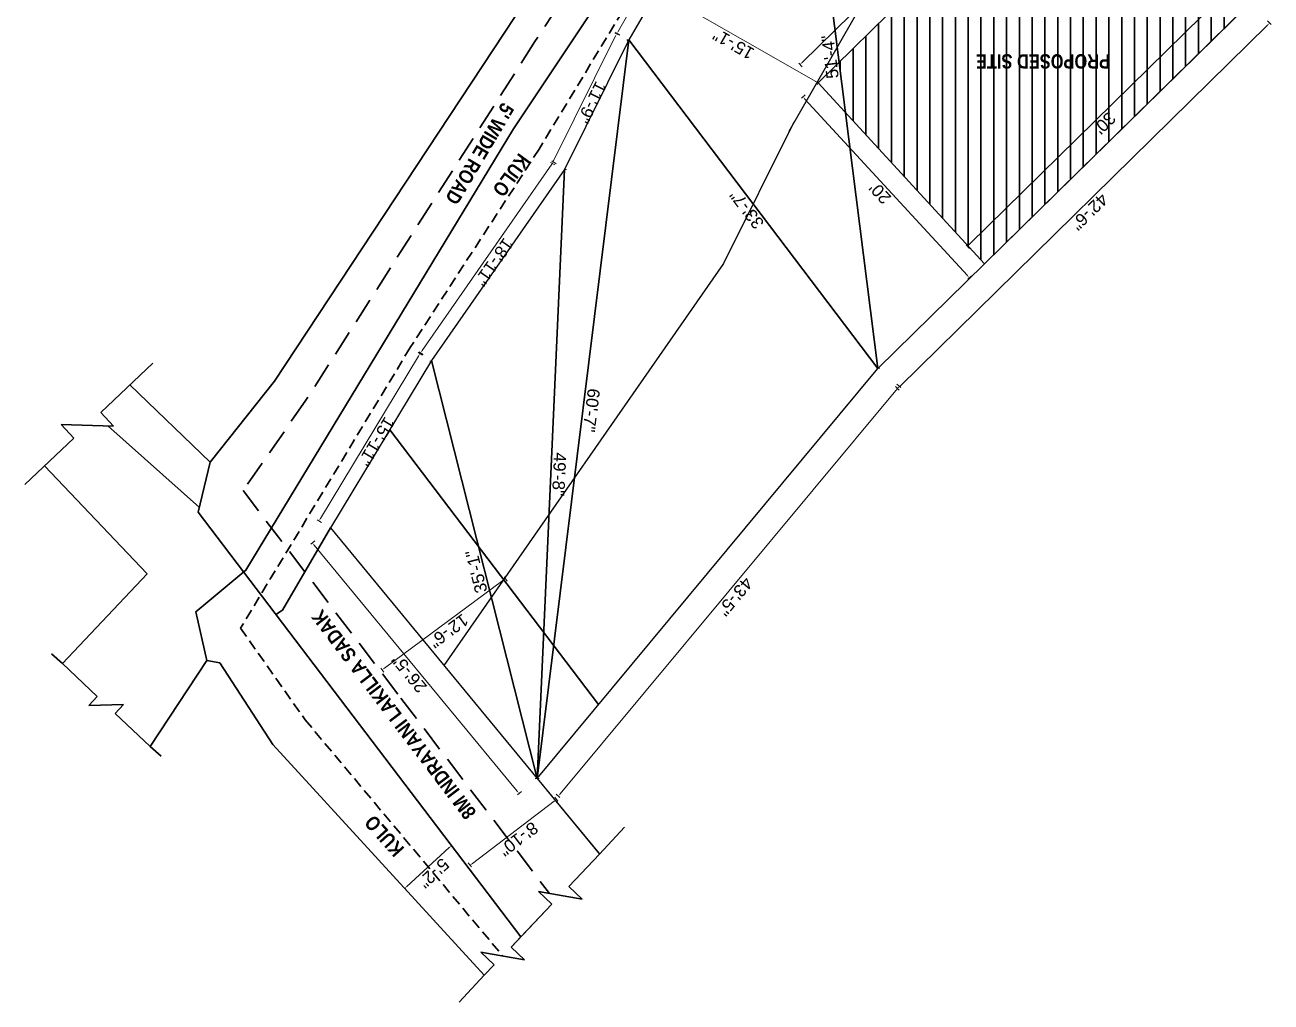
# Model space of a CAD drawing. Header units: inches. Extents: x -5142662 to -4941318, y -3361958 to -3160563.
# Drawn here: x -5142662.2 to -5142311.5, y -3251525.6 to -3251250.6 of the extents above; entities that cross this region are included whole.
import ezdxf

# ---------------------------------------------------------------- set-up
doc = ezdxf.new("R2010")
doc.units = ezdxf.units.IN
doc.header["$LTSCALE"] = 2
doc.header["$MEASUREMENT"] = 0
doc.header["$PDMODE"] = 34
doc.linetypes.add('HIDDEN', pattern=[0.375, 0.25, -0.125])
doc.layers.get('0').update_dxf_attribs({"linetype": 'CONTINUOUS'})
doc.layers.get('DEFPOINTS').update_dxf_attribs({"color": 141, "linetype": 'CONTINUOUS'})
for name, color, linetype, lineweight in [('dimension', 160, 'CONTINUOUS', 15), ('door', 20, 'CONTINUOUS', 35), ('steps', 253, 'CONTINUOUS', 20), ('Toilet', 7, 'CONTINUOUS', 25)]:
    doc.layers.add(name, color=color, linetype=linetype, lineweight=lineweight)
doc.layers.add('WAll', color=20, linetype='CONTINUOUS')
doc.styles.add('Lettring Text', font='arial.ttf')
doc.styles.add('S-111', font='tahoma.ttf', dxfattribs={"height": 8})
doc.styles.get("Standard").update_dxf_attribs({"font": 'ARIALN.TTF'})
doc.dimstyles.new('Copy of Standard', dxfattribs={"dimtxt": 6, "dimasz": 2.875, "dimexe": 2, "dimexo": 4, "dimgap": 2, "dimtad": 1, "dimdec": 0, "dimrnd": 1, "dimzin": 0, "dimdsep": 46, "dimlunit": 4, "dimtxsty": 'Lettring Text', "dimcen": 0.1, "dimclrd": 7, "dimclre": 7, "dimclrt": 7, "dimazin": 0, "dimtfac": 0.645, "dimtdec": 0, "dimtmove": 1, "dimatfit": 0, "dimfxl": 3, "dimfxlon": 1, "dimtfillclr": 256, "dimtolj": 1, "dimtzin": 0, "dimlwd": -1, "dimlwe": -1, "dimarcsym": 2})
doc.dimstyles.new("S-2'", dxfattribs={"dimscale": 96, "dimtxt": 9, "dimasz": 0.003, "dimexe": 0.09375, "dimexo": 0.09375, "dimgap": 0.0625, "dimtad": 1, "dimdec": 0, "dimlfac": 0.25, "dimzin": 3, "dimdsep": 46, "dimlunit": 3, "dimtxsty": 'S-111', "dimblk": 'S', "dimcen": 0.09375, "dimdle": 0.09375, "dimse1": 1, "dimse2": 1, "dimadec": 0, "dimazin": 1, "dimtfac": 1, "dimtdec": 0, "dimtix": 1, "dimtmove": 0, "dimatfit": 3, "dimldrblk": 'DOTSMALL', "dimfxl": 1, "dimtolj": 1, "dimtzin": 1, "dimarcsym": 0})

# ---------------------------------------------------------------- blocks, each defined once
blk = doc.blocks.new('*D7')
at = {"layer": 'DEFPOINTS', "color": 0, "ltscale": 0.5, "transparency": 16777216}
for p in [(348550.4, -34284.7), (348535.5, -34298.4), (348698, -34475.1)]:
    blk.add_point(p, dxfattribs=at)
at = {"layer": 'steps', "color": 7, "ltscale": 0.5, "transparency": 16777216}
for p, q in [((348548.2, -34286.7), (348551.8, -34283.3)), ((348711, -34459.3), (348552.3, -34286.8)), ((348710.7, -34463.5), (348714.4, -34460.1))]:
    blk.add_line(p, q, dxfattribs=at)
for points in [[(348552.7, -34286.5), (348552, -34287.1), (348550.4, -34284.7)], [(348711.3, -34459), (348710.6, -34459.7), (348712.9, -34461.4)]]:
    blk.add_solid(points, dxfattribs=at)
at = {"layer": 'steps', "color": 7, "ltscale": 0.5, "transparency": 16777216, "insert": (348637.6, -34367.6), "char_height": 12, "attachment_point": 5, "rotation": 312.6053, "style": 'Lettring Text'}
blk.add_mtext("\\A1;20'", dxfattribs=at)
blk = doc.blocks.new('*D8')
at = {"layer": 'DEFPOINTS', "color": 0, "ltscale": 0.5, "transparency": 16777216}
for p in [(348698, -34475.1), (348715.7, -34493.2), (348441.1, -34727.6)]:
    blk.add_point(p, dxfattribs=at)
at = {"layer": 'steps', "color": 7, "ltscale": 0.5, "transparency": 16777216}
for p, q in [((348460.9, -34743.6), (348713.7, -34495.2)), ((348713.6, -34491), (348717.1, -34494.6)), ((348456.7, -34743.5), (348460.2, -34747))]:
    blk.add_line(p, q, dxfattribs=at)
for points in [[(348713.3, -34494.8), (348714, -34495.5), (348715.7, -34493.2)], [(348460.5, -34743.3), (348461.2, -34743.9), (348458.8, -34745.6)]]:
    blk.add_solid(points, dxfattribs=at)
at = {"layer": 'steps', "color": 7, "ltscale": 0.5, "transparency": 16777216, "insert": (348581.6, -34613.6), "char_height": 12, "attachment_point": 5, "rotation": 44.4987, "style": 'Lettring Text'}
blk.add_mtext("\\A1;30'", dxfattribs=at)
blk = doc.blocks.new('*D10')
at = {"layer": 'DEFPOINTS', "color": 0, "ltscale": 0.5, "transparency": 16777216}
for p in [(348535.5, -34298.4), (348278.6, -34550.9), (348295.3, -34567.9)]:
    blk.add_point(p, dxfattribs=at)
at = {"layer": 'steps', "color": 7, "ltscale": 0.5, "transparency": 16777216}
for p, q in [((348550.1, -34313.3), (348553.6, -34316.9)), ((348550.2, -34317.5), (348297.4, -34565.9)), ((348293.2, -34565.8), (348296.7, -34569.4))]:
    blk.add_line(p, q, dxfattribs=at)
for points in [[(348549.9, -34317.1), (348550.5, -34317.8), (348552.2, -34315.5)], [(348297, -34565.6), (348297.7, -34566.3), (348295.3, -34567.9)]]:
    blk.add_solid(points, dxfattribs=at)
at = {"layer": 'steps', "color": 7, "ltscale": 0.5, "transparency": 16777216, "insert": (348418.1, -34435.9), "char_height": 12, "attachment_point": 5, "rotation": 44.4987, "style": 'Lettring Text'}
blk.add_mtext("\\A1;30'", dxfattribs=at)
blk = doc.blocks.new('*D12')
at = {"layer": 'DEFPOINTS', "color": 0, "ltscale": 0.5, "transparency": 16777216}
for p in [(348639.7, -34196), (348256.9, -34533.7), (348276.1, -34553.2)]:
    blk.add_point(p, dxfattribs=at)
at = {"layer": 'steps', "color": 7, "ltscale": 0.5, "transparency": 16777216}
for p, q in [((348618.4, -34178.5), (348259, -34531.6)), ((348622.5, -34178.6), (348619, -34175)), ((348259, -34535.8), (348255.5, -34532.2))]:
    blk.add_line(p, q, dxfattribs=at)
for points in [[(348618, -34178.1), (348618.7, -34178.8), (348620.4, -34176.5)], [(348258.6, -34531.3), (348259.3, -34532), (348256.9, -34533.7)]]:
    blk.add_solid(points, dxfattribs=at)
at = {"layer": 'steps', "color": 7, "ltscale": 0.5, "transparency": 16777216, "insert": (348433, -34349.3), "char_height": 12, "attachment_point": 5, "rotation": 44.4987, "style": 'Lettring Text'}
blk.add_mtext('\\A1;42\'-6"', dxfattribs=at)
blk = doc.blocks.new('*D13')
at = {"layer": 'DEFPOINTS', "color": 0, "ltscale": 0.5, "transparency": 16777216}
for p in [(348972.7, -33795.4), (348618.9, -34178.7), (348639.7, -34196)]:
    blk.add_point(p, dxfattribs=at)
at = {"layer": 'steps', "color": 7, "ltscale": 0.5, "transparency": 16777216}
for p, q in [((348954.2, -33780.1), (348950.4, -33776.9)), ((348950.1, -33780.4), (348620.7, -34176.5)), ((348621.2, -34180.7), (348617.3, -34177.5))]:
    blk.add_line(p, q, dxfattribs=at)
for points in [[(348949.7, -33780.1), (348950.5, -33780.7), (348951.9, -33778.2)], [(348620.3, -34176.2), (348621.1, -34176.8), (348618.9, -34178.7)]]:
    blk.add_solid(points, dxfattribs=at)
at = {"layer": 'steps', "color": 7, "ltscale": 0.5, "transparency": 16777216, "insert": (348779.2, -33973.2), "char_height": 12, "attachment_point": 5, "rotation": 50.2585, "style": 'Lettring Text'}
blk.add_mtext('\\A1;43\'-5"', dxfattribs=at)
blk = doc.blocks.new('*D14')
at = {"layer": 'DEFPOINTS', "color": 0, "ltscale": 0.5, "transparency": 16777216}
for p in [(348990.5, -33780.8), (348972.7, -33795.4), (349174.6, -34040.2)]:
    blk.add_point(p, dxfattribs=at)
at = {"layer": 'steps', "color": 7, "ltscale": 0.5, "transparency": 16777216}
for p, q in [((348988.1, -33782.7), (348992, -33779.5)), ((349190.5, -34023.3), (348992.3, -33783)), ((349190, -34027.5), (349193.9, -34024.3))]:
    blk.add_line(p, q, dxfattribs=at)
for points in [[(348992.7, -33782.7), (348991.9, -33783.3), (348990.5, -33780.8)], [(349190.9, -34023), (349190.1, -34023.6), (349192.3, -34025.5)]]:
    blk.add_solid(points, dxfattribs=at)
at = {"layer": 'steps', "color": 7, "ltscale": 0.5, "transparency": 16777216, "insert": (349097.7, -33898), "char_height": 12, "attachment_point": 5, "rotation": 309.5205, "style": 'Lettring Text'}
blk.add_mtext('\\A1;26\'-5"', dxfattribs=at)
blk = doc.blocks.new('*D15')
at = {"layer": 'DEFPOINTS', "color": 0, "ltscale": 0.5, "transparency": 16777216}
for p in [(349174.6, -34040.2), (349185.9, -34047), (349075.8, -34203.8)]:
    blk.add_point(p, dxfattribs=at)
at = {"layer": 'steps', "color": 7, "ltscale": 0.5, "transparency": 16777216}
for p, q in [((349183.4, -34045.5), (349187.7, -34048)), ((349088.6, -34208.2), (349184.5, -34049.5)), ((349084.6, -34209.1), (349088.9, -34211.7))]:
    blk.add_line(p, q, dxfattribs=at)
for points in [[(349184.1, -34049.2), (349184.9, -34049.7), (349185.9, -34047)], [(349088.2, -34208), (349089, -34208.5), (349087.1, -34210.7)]]:
    blk.add_solid(points, dxfattribs=at)
at = {"layer": 'steps', "color": 7, "ltscale": 0.5, "transparency": 16777216, "insert": (349129.6, -34124.6), "char_height": 12, "attachment_point": 5, "rotation": 58.8796, "style": 'Lettring Text'}
blk.add_mtext('\\A1;15\'-11"', dxfattribs=at)
blk = doc.blocks.new('*D16')
at = {"layer": 'DEFPOINTS', "color": 0, "ltscale": 0.5, "transparency": 16777216}
for p in [(349075.8, -34203.8), (349086.5, -34211.3), (348945.9, -34390.5)]:
    blk.add_point(p, dxfattribs=at)
at = {"layer": 'steps', "color": 7, "ltscale": 0.5, "transparency": 16777216}
for p, q in [((348958.3, -34395.6), (349084.9, -34213.6)), ((349084, -34209.6), (349088.2, -34212.4)), ((348954.2, -34396.2), (348958.3, -34399.1))]:
    blk.add_line(p, q, dxfattribs=at)
for points in [[(349084.5, -34213.4), (349085.3, -34213.9), (349086.5, -34211.3)], [(348957.9, -34395.3), (348958.7, -34395.9), (348956.6, -34398)]]:
    blk.add_solid(points, dxfattribs=at)
at = {"layer": 'steps', "color": 7, "ltscale": 0.5, "transparency": 16777216, "insert": (349014.9, -34300), "char_height": 12, "attachment_point": 5, "rotation": 55.1744, "style": 'Lettring Text'}
blk.add_mtext('\\A1;18\'-11"', dxfattribs=at)
blk = doc.blocks.new('*D17')
at = {"layer": 'DEFPOINTS', "color": 0, "ltscale": 0.5, "transparency": 16777216}
for p in [(348945.9, -34390.5), (348958, -34396.5), (348883, -34517.1)]:
    blk.add_point(p, dxfattribs=at)
at = {"layer": 'steps', "color": 7, "ltscale": 0.5, "transparency": 16777216}
for p, q in [((348896.3, -34520.5), (348956.7, -34399.1)), ((348955.3, -34395.2), (348959.8, -34397.4)), ((348892.3, -34521.7), (348896.8, -34523.9))]:
    blk.add_line(p, q, dxfattribs=at)
for points in [[(348956.3, -34398.9), (348957.1, -34399.3), (348958, -34396.5)], [(348895.9, -34520.2), (348896.7, -34520.7), (348895, -34523)]]:
    blk.add_solid(points, dxfattribs=at)
at = {"layer": 'steps', "color": 7, "ltscale": 0.5, "transparency": 16777216, "insert": (348919.2, -34456.1), "char_height": 12, "attachment_point": 5, "rotation": 63.5559, "style": 'Lettring Text'}
blk.add_mtext('\\A1;11\'-9"', dxfattribs=at)
blk = doc.blocks.new('*D18')
at = {"layer": 'DEFPOINTS', "color": 0, "ltscale": 0.5, "transparency": 16777216}
for p in [(348883, -34517.1), (348894.6, -34523.7), (348717, -34807.2)]:
    blk.add_point(p, dxfattribs=at)
at = {"layer": 'steps', "color": 7, "ltscale": 0.5, "transparency": 16777216}
for p, q in [((348891.9, -34522.2), (348896.3, -34524.6)), ((348730, -34811.3), (348893.1, -34526.2)), ((348726, -34812.3), (348730.3, -34814.8))]:
    blk.add_line(p, q, dxfattribs=at)
for points in [[(348892.7, -34525.9), (348893.5, -34526.4), (348894.6, -34523.7)], [(348729.6, -34811.1), (348730.4, -34811.6), (348728.6, -34813.8)]]:
    blk.add_solid(points, dxfattribs=at)
at = {"layer": 'steps', "color": 7, "ltscale": 0.5, "transparency": 16777216, "insert": (348804.5, -34664.7), "char_height": 12, "attachment_point": 5, "rotation": 60.2319, "style": 'Lettring Text'}
blk.add_mtext('\\A1;27\'-10"', dxfattribs=at)
blk = doc.blocks.new('*D26')
at = {"layer": 'DEFPOINTS', "color": 0, "ltscale": 0.5, "transparency": 16777216}
for p in [(348972.7, -33795.4), (348972.7, -33795.4), (349075.8, -34203.8)]:
    blk.add_point(p, dxfattribs=at)
at = {"layer": 'steps', "color": 7, "ltscale": 0.5, "transparency": 16777216}
for p, q in [((348972.7, -33795.4), (348974.7, -33794.9)), ((349075.1, -34201), (348973.4, -33798.2)), ((349075.8, -34203.8), (349077.7, -34203.3))]:
    blk.add_line(p, q, dxfattribs=at)
for points in [[(348973.9, -33798.1), (348973, -33798.3), (348972.7, -33795.4)], [(349075.6, -34200.9), (349074.6, -34201.2), (349075.8, -34203.8)]]:
    blk.add_solid(points, dxfattribs=at)
at = {"layer": 'steps', "color": 7, "ltscale": 0.5, "transparency": 16777216, "insert": (349032.1, -33997.6), "char_height": 12, "attachment_point": 5, "rotation": 284.1668, "style": 'Lettring Text'}
blk.add_mtext('\\A1;35\'-1"', dxfattribs=at)
blk = doc.blocks.new('*D27')
at = {"layer": 'DEFPOINTS', "color": 0, "ltscale": 0.5, "transparency": 16777216}
for p in [(348972.7, -33795.4), (348945.9, -34390.5), (348945.9, -34390.5)]:
    blk.add_point(p, dxfattribs=at)
at = {"layer": 'steps', "color": 7, "ltscale": 0.5, "transparency": 16777216}
for p, q in [((348972.6, -33798.3), (348946.1, -34387.6)), ((348972.7, -33795.4), (348970.7, -33795.3)), ((348945.9, -34390.5), (348943.9, -34390.4))]:
    blk.add_line(p, q, dxfattribs=at)
for points in [[(348972.1, -33798.3), (348973.1, -33798.3), (348972.7, -33795.4)], [(348945.6, -34387.6), (348946.5, -34387.7), (348945.9, -34390.5)]]:
    blk.add_solid(points, dxfattribs=at)
at = {"layer": 'steps', "color": 7, "ltscale": 0.5, "transparency": 16777216, "insert": (348951.2, -34092.6), "char_height": 12, "attachment_point": 5, "rotation": 87.4229, "style": 'Lettring Text'}
blk.add_mtext('\\A1;49\'-8"', dxfattribs=at)
blk = doc.blocks.new('*D28')
at = {"layer": 'DEFPOINTS', "color": 0, "ltscale": 0.5, "transparency": 16777216}
for p in [(348972.7, -33795.4), (348972.7, -33795.4), (348883, -34517.1)]:
    blk.add_point(p, dxfattribs=at)
at = {"layer": 'steps', "color": 7, "ltscale": 0.5, "transparency": 16777216}
for p, q in [((348883.4, -34514.2), (348972.4, -33798.3)), ((348972.7, -33795.4), (348974.7, -33795.7)), ((348883, -34517.1), (348885, -34517.3))]:
    blk.add_line(p, q, dxfattribs=at)
for points in [[(348971.9, -33798.2), (348972.8, -33798.3), (348972.7, -33795.4)], [(348882.9, -34514.1), (348883.8, -34514.3), (348883, -34517.1)]]:
    blk.add_solid(points, dxfattribs=at)
at = {"layer": 'steps', "color": 7, "ltscale": 0.5, "transparency": 16777216, "insert": (348919.8, -34155.2), "char_height": 12, "attachment_point": 5, "rotation": 82.9129, "style": 'Lettring Text'}
blk.add_mtext('\\A1;60\'-7"', dxfattribs=at)
blk = doc.blocks.new('*D29')
at = {"layer": 'DEFPOINTS', "color": 0, "ltscale": 0.5, "transparency": 16777216}
for p in [(348639.7, -34196), (348883, -34517.1), (348883, -34517.1)]:
    blk.add_point(p, dxfattribs=at)
at = {"layer": 'steps', "color": 7, "ltscale": 0.5, "transparency": 16777216}
for p, q in [((348639.7, -34196), (348641.2, -34194.8)), ((348641.4, -34198.3), (348881.3, -34514.8)), ((348883, -34517.1), (348884.6, -34515.8))]:
    blk.add_line(p, q, dxfattribs=at)
for points in [[(348641.8, -34198), (348641, -34198.6), (348639.7, -34196)], [(348881.6, -34514.5), (348880.9, -34515.1), (348883, -34517.1)]]:
    blk.add_solid(points, dxfattribs=at)
at = {"layer": 'steps', "color": 7, "ltscale": 0.5, "transparency": 16777216, "insert": (348767.8, -34351.6), "char_height": 12, "attachment_point": 5, "rotation": 307.1633, "style": 'Lettring Text'}
blk.add_mtext('\\A1;33\'-7"', dxfattribs=at)
blk = doc.blocks.new('*D30')
at = {"layer": 'DEFPOINTS', "color": 0, "ltscale": 0.5, "transparency": 16777216}
for p in [(348639.7, -34196), (348639.7, -34196), (348717, -34807.2)]:
    blk.add_point(p, dxfattribs=at)
at = {"layer": 'steps', "color": 7, "ltscale": 0.5, "transparency": 16777216}
for p, q in [((348639.7, -34196), (348637.7, -34196.3)), ((348716.7, -34804.4), (348640, -34198.9)), ((348717, -34807.2), (348715, -34807.5))]:
    blk.add_line(p, q, dxfattribs=at)
for points in [[(348640.5, -34198.8), (348639.5, -34198.9), (348639.7, -34196)], [(348717.1, -34804.3), (348716.2, -34804.4), (348717, -34807.2)]]:
    blk.add_solid(points, dxfattribs=at)
at = {"layer": 'steps', "color": 7, "ltscale": 0.5, "transparency": 16777216, "insert": (348686.4, -34500.6), "char_height": 12, "attachment_point": 5, "rotation": 277.2151, "style": 'Lettring Text'}
blk.add_mtext('\\A1;51\'-4"', dxfattribs=at)
blk = doc.blocks.new('*D38')
at = {"layer": 'DEFPOINTS', "color": 0, "ltscale": 0.5, "transparency": 16777216}
for p in [(348698, -34475.1), (348855.5, -34565.2), (348855.5, -34565.2)]:
    blk.add_point(p, dxfattribs=at)
at = {"layer": 'steps', "color": 7, "ltscale": 0.5, "transparency": 16777216}
for p, q in [((348698, -34475.1), (348699, -34473.4)), ((348700.5, -34476.6), (348853, -34563.8)), ((348855.5, -34565.2), (348856.5, -34563.5))]:
    blk.add_line(p, q, dxfattribs=at)
for points in [[(348700.8, -34476.2), (348700.3, -34477), (348698, -34475.1)], [(348853.2, -34563.4), (348852.7, -34564.2), (348855.5, -34565.2)]]:
    blk.add_solid(points, dxfattribs=at)
at = {"layer": 'steps', "color": 7, "ltscale": 0.5, "transparency": 16777216, "insert": (348780.8, -34513.1), "char_height": 12, "attachment_point": 5, "rotation": 330.2319, "style": 'Lettring Text'}
blk.add_mtext('\\A1;15\'-1"', dxfattribs=at)
blk = doc.blocks.new('*D41')
at = {"layer": 'DEFPOINTS', "color": 0, "ltscale": 0.5, "transparency": 16777216}
for p in [(349033.2, -33778.4), (348912.7, -33867.7), (349124.3, -33901.5)]:
    blk.add_point(p, dxfattribs=at)
at = {"layer": 'steps', "color": 7, "ltscale": 0.5, "transparency": 16777216}
for p, q in [((349122.5, -33899.1), (349125.5, -33903.1)), ((349006.1, -33989), (349122, -33903.2)), ((349002, -33988.3), (349004.9, -33992.3))]:
    blk.add_line(p, q, dxfattribs=at)
for points in [[(349121.7, -33902.8), (349122.3, -33903.6), (349124.3, -33901.5)], [(349005.8, -33988.6), (349006.4, -33989.4), (349003.8, -33990.7)]]:
    blk.add_solid(points, dxfattribs=at)
at = {"layer": 'steps', "color": 7, "ltscale": 0.5, "transparency": 16777216, "insert": (349059.2, -33939.6), "char_height": 12, "attachment_point": 5, "rotation": 36.514, "style": 'Lettring Text'}
blk.add_mtext('\\A1;12\'-6"', dxfattribs=at)
blk = doc.blocks.new('*D42')
at = {"layer": 'DEFPOINTS', "color": 0, "ltscale": 0.5, "transparency": 16777216}
for p in [(349038.2, -33710.6), (349046.9, -33722), (348962.3, -33786.3)]:
    blk.add_point(p, dxfattribs=at)
at = {"layer": 'steps', "color": 7, "ltscale": 0.5, "transparency": 16777216}
for p, q in [((348955.9, -33773.1), (349035.9, -33712.3)), ((349040, -33713), (349037, -33709)), ((348955.5, -33777.2), (348952.4, -33773.3))]:
    blk.add_line(p, q, dxfattribs=at)
for points in [[(349035.6, -33711.9), (349036.2, -33712.7), (349038.2, -33710.6)], [(348955.6, -33772.7), (348956.2, -33773.5), (348953.6, -33774.8)]]:
    blk.add_solid(points, dxfattribs=at)
at = {"layer": 'steps', "color": 7, "ltscale": 0.5, "transparency": 16777216, "insert": (348991, -33736.2), "char_height": 12, "attachment_point": 5, "rotation": 37.2413, "style": 'Lettring Text'}
blk.add_mtext('\\A1;8\'-10"', dxfattribs=at)
blk = doc.blocks.new('*D43')
at = {"layer": 'DEFPOINTS', "color": 0, "ltscale": 0.5, "transparency": 16777216}
for p in [(349102.1, -33688), (349102.1, -33688), (349056.4, -33729.7)]:
    blk.add_point(p, dxfattribs=at)
at = {"layer": 'steps', "color": 7, "ltscale": 0.5, "transparency": 16777216}
for p, q in [((349058.6, -33727.8), (349100, -33689.9)), ((349102.1, -33688), (349100.7, -33686.5)), ((349056.4, -33729.7), (349055.1, -33728.3))]:
    blk.add_line(p, q, dxfattribs=at)
for points in [[(349099.6, -33689.5), (349100.3, -33690.2), (349102.1, -33688)], [(349058.2, -33727.5), (349058.9, -33728.2), (349056.4, -33729.7)]]:
    blk.add_solid(points, dxfattribs=at)
at = {"layer": 'steps', "color": 7, "ltscale": 0.5, "transparency": 16777216, "insert": (349073.8, -33702.9), "char_height": 12, "attachment_point": 5, "rotation": 42.4886, "style": 'Lettring Text'}
blk.add_mtext('\\A1;5\'-2"', dxfattribs=at)
blk = doc.blocks.new('_DOTSMALL')
at = {"color": 0, "linetype": 'ByBlock', "const_width": 0.5}
blk.add_lwpolyline([(-0.0625, 0, 1), (0.0625, 0, 1)], format="xyb", close=True, dxfattribs=at)
blk = doc.blocks.new('S')
at = {"layer": 'door', "ltscale": 0.5}
h = blk.add_hatch(dxfattribs=at)
h.set_pattern_fill('ANSI31', color=256, scale=100, angle=45)
h.set_pattern_definition([(90, (-3680.62, 0), (-12.5, 0), [])])
h.paths.add_polyline_path([(348492, -34677.6), (348677.5, -34495.3), (348671.3, -34446.1), (348535.5, -34298.4), (348278.6, -34550.9), (348285.9, -34558.8)])
h.paths.add_polyline_path([(348401.5, -34510.4), (348555.9, -34510.4), (348555.9, -34481.6), (348401.5, -34481.6)], flags=24)
for p, q in [((349024.4, -33603.1), (349049, -33576.8)), ((349014.7, -33613.2), (349024.4, -33603.1)), ((349014.7, -33613.2), (349024.4, -33603.1)), ((349024.4, -33603.1), (349231, -33828.7)), ((348998.2, -33630.6), (348985.1, -33618.2)), ((349027.8, -33625.7), (348985.1, -33618.2)), ((349027.8, -33625.7), (349014.7, -33613.2)), ((348958.4, -33672.4), (348998.2, -33630.6)), ((348988.5, -33640.7), (348998.2, -33630.6)), ((349006.4, -33622), (349006.4, -33621.9)), ((349006.4, -33622), (349006.4, -33621.9)), ((348958.4, -33672.4), (348988.5, -33640.7)), ((348941.8, -33689.7), (348928.8, -33677.3)), ((348971.4, -33684.8), (348928.8, -33677.3)), ((348971.4, -33684.8), (348958.4, -33672.4)), ((348911.6, -33721.4), (348941.8, -33689.7)), ((348911.6, -33721.4), (348941.8, -33689.7)), ((348911.6, -33721.4), (348887.2, -33747.8)), ((348883, -34517.1), (348972.7, -33795.4)), ((348972.7, -33795.4), (348945.9, -34390.5)), ((349075.8, -34203.8), (348972.7, -33795.4)), ((349295.4, -33910.5), (349351, -33826.7)), ((349340.1, -33817.1), (349351, -33826.7)), ((349351, -33826.7), (349385.1, -33859)), ((349231, -33828.7), (349282.9, -33908.4)), ((349376.8, -33867.7), (349385.1, -33859)), ((349116.7, -34136.1), (348912.7, -33867.7)), ((349410.7, -33866.7), (349376.8, -33867.7)), ((349402.5, -33875.5), (349410.7, -33866.7)), ((349402.5, -33875.5), (349436.5, -33907.7)), ((349282.9, -33908.4), (349295.4, -33910.5)), ((349353.7, -33995.2), (349436.5, -33907.7)), ((349436.5, -33907.7), (349447.4, -33917.3)), ((349174.6, -34040.2), (349221.5, -33960)), ((349221.5, -33960), (349227.9, -33955.7)), ((349353.7, -33995.2), (349454, -34100.9)), ((349302.7, -34060.3), (349392.2, -34140)), ((349425.3, -34128.1), (349473.2, -34082.7)), ((349292.2, -34104.6), (349370.6, -34180)), ((349425.3, -34128.1), (349437.7, -34141.2)), ((349386.8, -34139.8), (349399.2, -34152.9)), ((349386.8, -34139.8), (349437.7, -34141.2)), ((349348.1, -34201.4), (349399.2, -34152.9)), ((348717, -34807.2), (348639.7, -34196)), ((348639.7, -34196), (348883, -34517.1))]:
    blk.add_line(p, q, dxfattribs=at)
at = {"layer": 'door', "linetype": 'HIDDEN', "ltscale": 50}
blk.add_line((349105.8, -33873.9), (348960.6, -33682.9), dxfattribs=at)
at = {"layer": 'door', "linetype": 'HIDDEN', "ltscale": 20}
blk.add_lwpolyline([(348364.4, -35226.9), (348398.1, -35178.3), (348512.5, -35052.5), (348613.1, -34934.1), (348691, -34855.8), (348726, -34814.3), (348970.8, -34410.5), (349096.7, -34216.5), (349262.5, -33942.3), (349199.4, -33852.7), (349006.4, -33622)], dxfattribs=at)
at = {"layer": 'door', "ltscale": 0.5}
for points in [[(348430.4, -35330.2), (348506, -35186.1), (348604.8, -35082.6), (348632.6, -35069.2), (348718.7, -34964.9), (348753.5, -34945.6), (348769.7, -34880.6), (349229.4, -34183.6), (349292.2, -34104.6), (349303.8, -34055.5), (348988.5, -33640.7)], [(348367.4, -35297.3), (348411.2, -35190.9), (348479, -35107.4), (348653.6, -34925), (348703.2, -34869.2), (348995.7, -34430.4), (349257.2, -33998.8), (349306.1, -33958.3), (349295.4, -33910.5)]]:
    blk.add_lwpolyline(points, dxfattribs=at)
at = {"layer": 'door', "linetype": 'HIDDEN', "ltscale": 50}
blk.add_lwpolyline([(348398.9, -35313.8), (348447.4, -35209.9), (348478.6, -35163.9), (348578.2, -35057.1), (348690.6, -34940), (348744.1, -34863.5), (348974.8, -34515.6), (349198.6, -34165), (349260.1, -34076.8), (349105.8, -33873.9)], dxfattribs=at)
at = {"layer": 'door', "ltscale": 0.5}
blk.add_lwpolyline([(348698, -34475.1), (348535.5, -34298.4), (348278.6, -34550.9), (348441.1, -34727.6)], close=True, dxfattribs=at)
at = {"layer": 'Toilet', "color": 1}
for p, q in [((348972.7, -33795.4), (348911.6, -33721.4)), ((348972.7, -33795.4), (348912.1, -33721.9)), ((348972.7, -33795.4), (348639.7, -34196)), ((349174.6, -34040.2), (348972.7, -33795.4)), ((349174.6, -34040.2), (348972.7, -33795.4)), ((348790.6, -34298.6), (349063.8, -33905.9)), ((349075.8, -34203.8), (349174.6, -34040.2)), ((348639.7, -34196), (348276.1, -34553.2)), ((348945.9, -34390.5), (349075.8, -34203.8)), ((348721.8, -34436.9), (348790.6, -34298.6)), ((348883, -34517.1), (348945.9, -34390.5)), ((348574.6, -34693.6), (348726.8, -34427.7)), ((348717, -34807.2), (348883, -34517.1))]:
    blk.add_line(p, q, dxfattribs=at)
at = {"layer": 'steps', "color": 7, "ltscale": 0.3, "char_height": 14, "attachment_point": 2}
for s, insert, width, rotation in [('{\\fTechnic|b1|i0|c2|p2;KULO}', (349127.3, -33734.5), 55.268, 311.9652), ('{\\fTechnic|b1|i0|c2|p2;8M INDRAYANI LAKILLA SADAK}', (349118.3, -33853.5), 323.524, 307.2217), ("{\\fTechnic|b1|i0|c2|p2;5' WIDE ROAD}", (349022.8, -34402.3), 180.915, 59.3045), ('{\\fTechnic|b1|i0|c2|p2;KULO}', (348992.4, -34380.8), 55.268, 53.8316)]:
    blk.add_mtext(s, dxfattribs=dict(at, insert=insert, width=width, rotation=rotation))
at = {"layer": 'steps', "color": 7, "ltscale": 0.3, "insert": (348478.4, -34489.2), "char_height": 14, "width": 153.117, "attachment_point": 2}
blk.add_mtext('{\\fTechnic|b1|i0|c2|p2;PROPOSED SITE}', dxfattribs=at)
at = {"layer": 'steps', "ltscale": 0.5}
for p1, p2, distance, picture, middle in [((349056.4, -33729.7), (349102.1, -33688), 0, '*D43', (349073.8, -33702.9)), ((348962.3, -33786.3), (349046.9, -33722), 14.4, '*D42', (348991, -33736.2)), ((348972.7, -33795.4), (348639.7, -34196), -27, '*D13', (348779.2, -33973.2)), ((348912.7, -33867.7), (349033.2, -33778.4), -153.1, '*D41', (349059.2, -33939.6)), ((349174.6, -34040.2), (348972.7, -33795.4), -23, '*D14', (349097.7, -33898)), ((348883, -34517.1), (348972.7, -33795.4), 0, '*D28', (348919.8, -34155.2)), ((348972.7, -33795.4), (348945.9, -34390.5), 0, '*D27', (348951.2, -34092.6)), ((349075.8, -34203.8), (348972.7, -33795.4), 0, '*D26', (349032.1, -33997.6)), ((349075.8, -34203.8), (349174.6, -34040.2), -13.2, '*D15', (349129.6, -34124.6)), ((348639.7, -34196), (348276.1, -34553.2), -27.4, '*D12', (348433, -34349.3)), ((348717, -34807.2), (348639.7, -34196), 0, '*D30', (348686.4, -34500.6)), ((348639.7, -34196), (348883, -34517.1), 0, '*D29', (348767.8, -34351.6)), ((348945.9, -34390.5), (349075.8, -34203.8), -13, '*D16', (349014.9, -34300)), ((348698, -34475.1), (348535.5, -34298.4), -20.2, '*D7', (348637.6, -34367.6)), ((348535.5, -34298.4), (348278.6, -34550.9), 23.9, '*D10', (348418.1, -34435.9)), ((348883, -34517.1), (348945.9, -34390.5), -13.4, '*D17', (348919.2, -34456.1)), ((348698, -34475.1), (348855.5, -34565.2), 0, '*D38', (348780.8, -34513.1)), ((348441.1, -34727.6), (348698, -34475.1), -25.3, '*D8', (348581.6, -34613.6)), ((348717, -34807.2), (348883, -34517.1), -13.3, '*D18', (348804.5, -34664.7))]:
    dim = blk.add_aligned_dim(p1=p1, p2=p2, distance=distance, dimstyle='Copy of Standard', override={"dimtxt": 12}, dxfattribs=at)
    dim.commit()
    dim.dimension.update_dxf_attribs({"geometry": picture, "text_midpoint": middle})
blk = doc.blocks.new('*D85')
at = {"layer": 'DEFPOINTS', "color": 0, "transparency": 16777216}
for p in [(137119.31, -31575.62), (137071.31, -31591.32), (137119.31, -31591.32)]:
    blk.add_point(p, dxfattribs=at)
at = {"layer": 'dimension', "color": 0, "lineweight": -2, "transparency": 16777216}
blk.add_line((137071.6, -31575.62), (137119.02, -31575.62), dxfattribs=at)
at = {"layer": 'dimension', "color": 0, "lineweight": -2, "transparency": 16777216, "xscale": 0.288, "yscale": 0.288, "zscale": 0.288, "rotation": 180}
blk.add_blockref('S', (137071.31, -31575.62), dxfattribs=at)
at = {"layer": 'dimension', "color": 0, "lineweight": -2, "transparency": 16777216, "xscale": 0.288, "yscale": 0.288, "zscale": 0.288}
blk.add_blockref('S', (137119.31, -31575.62), dxfattribs=at)
at = {"layer": 'dimension', "color": 0, "transparency": 16777216, "insert": (137095.31, -31565.61), "char_height": 8, "attachment_point": 5, "style": 'S-111'}
blk.add_mtext('\\A1;1\'-4"', dxfattribs=at)
blk = doc.blocks.new('JGKJFKFNF')
at = {"layer": 'dimension'}
dim = blk.add_aligned_dim(p1=(137071.31, -31591.32), p2=(137119.31, -31591.32), distance=15.7, text='1\'-4"', dimstyle="S-2'", dxfattribs=at)
dim.commit()
dim.dimension.update_dxf_attribs({"geometry": '*D85', "text_midpoint": (137095.31, -31565.61)})

msp = doc.modelspace()

# ---------------------------------------------------------------- block references
at = {"layer": 'WAll'}
msp.add_blockref('JGKJFKFNF', (-5179085.26, -3229620.1), dxfattribs=at)

doc.saveas('drawing.dxf')
